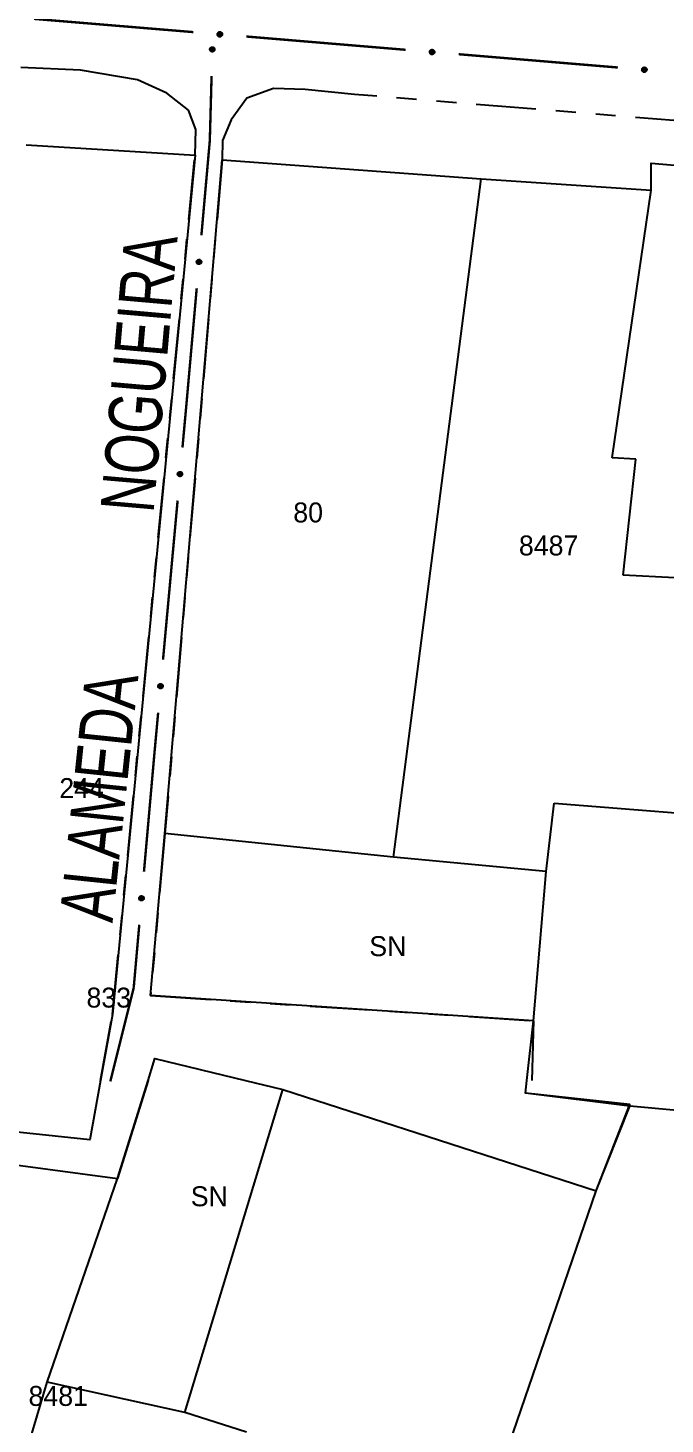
# Model space of a CAD drawing. Extents: x 205454 to 206599, y 4874260 to 4875179.
# Drawn here: x 205812.2 to 205860.1, y 4874426.3 to 4874531.2 of the extents above; entities that cross this region are included whole.
import ezdxf
from ezdxf.enums import TextEntityAlignment as Align

# ---------------------------------------------------------------- set-up
doc = ezdxf.new("R2010")
doc.units = 0
doc.header["$LTSCALE"] = 1.5
doc.header["$MEASUREMENT"] = 0
doc.linetypes.add('TRACO_25', pattern=[8, 3, -1, 1, -1, 1, -1])
for name, color, linetype in [('CD_MALHA_LOTES', 7, 'CONTINUOUS'), ('RU-QUADRA', 210, 'CONTINUOUS'), ('SV-EIXO-RUA-N-PAV', 6, 'CONTINUOUS'), ('SV-RUA-NAO-PAV', 7, 'CONTINUOUS'), ('SV-TXT-RUA-N-PAV', 7, 'CONTINUOUS'), ('Th_NmrPort', 7, 'CONTINUOUS')]:
    doc.layers.add(name, color=color, linetype=linetype)
doc.styles.add('ARIAL', font='ARIAL.SHX')

msp = doc.modelspace()

# ---------------------------------------------------------------- linework, layer by layer
at = {"layer": 'CD_MALHA_LOTES', "linetype": 'Continuous', "flags": 128}
for points in [[(205812.107895, 4874522.393148), (205824.79599, 4874521.620057)], [(205824.79599, 4874521.620057), (205818.590857, 4874457.062805)], [(205822.52873, 4874470.666367), (205826.824591, 4874521.262069)], [(205826.824591, 4874521.262069), (205846.275297, 4874519.830115)], [(205859.043552, 4874518.994808), (205859.043552, 4874521.02341), (205868.709241, 4874520.188103), (205868.470582, 4874517.920843)], [(205839.712176, 4874468.876424), (205846.275297, 4874519.830115)], [(205846.275297, 4874519.830115), (205859.043552, 4874518.994808)], [(205856.11998, 4874498.88779), (205859.043552, 4874518.994808)], [(205857.909922, 4874498.768461), (205856.11998, 4874498.88779)], [(205856.955286, 4874490.057408), (205857.909922, 4874498.768461)], [(205868.589911, 4874489.460761), (205856.955286, 4874490.057408)], [(205851.167806, 4874467.802459), (205851.764454, 4874472.933627)], [(205851.764454, 4874472.933627), (205867.515946, 4874471.680667)], [(205821.454764, 4874458.494759), (205822.52873, 4874470.666367)], [(205839.712176, 4874468.876424), (205822.52873, 4874470.666367)], [(205851.167806, 4874467.802459), (205839.712176, 4874468.876424)], [(205850.21317, 4874456.585487), (205851.167806, 4874467.802459)], [(205850.21317, 4874456.585487), (205821.454764, 4874458.494759)], [(205818.590857, 4874457.062805), (205817.698578, 4874452.102575)], [(205849.710718, 4874452.101526), (205850.21317, 4874456.585487)], [(205821.265389, 4874452.102413), (205821.780062, 4874453.765628)], [(205821.780062, 4874453.765628), (205828.588294, 4874452.102575)], [(205817.698578, 4874452.102575), (205816.89868, 4874447.655109)], [(205821.265389, 4874452.102413), (205818.979579, 4874444.741851)], [(205828.588294, 4874452.102575), (205831.39709, 4874451.415577)], [(205849.605448, 4874451.162083), (205849.710718, 4874452.101526)], [(205824.025758, 4874427.158257), (205831.39709, 4874451.415577)], [(205831.39709, 4874451.415577), (205854.927104, 4874443.805447)], [(205857.449984, 4874450.177822), (205849.605448, 4874451.162083)], [(205854.927104, 4874443.805447), (205857.449984, 4874450.177822)], [(205867.567546, 4874449.24985), (205857.449984, 4874450.177822)], [(205816.89868, 4874447.655109), (205805.973962, 4874448.799603)], [(205805.661827, 4874446.510615), (205818.979579, 4874444.741851)], [(205813.673287, 4874429.447245), (205818.979579, 4874444.741851)], [(205846.915644, 4874420.447358), (205854.927104, 4874443.805447)], [(205811.696433, 4874422.78837), (205813.673287, 4874429.447245)], [(205824.025758, 4874427.158257), (205813.673287, 4874429.447245)], [(205828.654186, 4874425.696648), (205824.025758, 4874427.158257)]]:
    msp.add_lwpolyline(points, dxfattribs=at)
at = {"layer": 'RU-QUADRA', "linetype": 'Continuous'}
for points in [[(205812.107895, 4874522.393148), (205824.79599, 4874521.620057), (205818.590857, 4874457.062805), (205817.698578, 4874452.102575), (205816.89868, 4874447.655109), (205805.973962, 4874448.799603)], [(205805.661827, 4874446.510615), (205818.979579, 4874444.741851), (205821.263791, 4874452.102575), (205821.780062, 4874453.765628), (205828.588294, 4874452.102575), (205831.39709, 4874451.415577), (205854.927104, 4874443.805447), (205857.462885, 4874450.294683), (205849.605448, 4874451.162083), (205849.710718, 4874452.101526), (205850.21317, 4874456.585487), (205821.454764, 4874458.494759), (205822.52873, 4874470.666367), (205826.824591, 4874521.262069), (205846.275297, 4874519.830115), (205859.043552, 4874518.994808), (205859.043552, 4874521.02341), (205868.709241, 4874520.188103)]]:
    msp.add_lwpolyline(points, dxfattribs=at)
at = {"layer": 'SV-EIXO-RUA-N-PAV', "const_width": 0.18}
for points in [[(205812.70232, 4874531.854053), (205824.661199, 4874530.861475)], [(205828.64741, 4874530.529637), (205840.605903, 4874529.532418)], [(205844.592068, 4874529.200011), (205856.550561, 4874528.202792)], [(205825.902515, 4874522.71603), (205826.035304, 4874527.562813)], [(205825.271072, 4874515.592563), (205825.889147, 4874522.565223)], [(205825.889147, 4874522.565223), (205825.902515, 4874522.71603)], [(205824.143793, 4874502.875443), (205824.917886, 4874511.608186)], [(205823.84867, 4874499.655926), (205824.122522, 4874502.643401)], [(205824.122522, 4874502.643401), (205824.143793, 4874502.875443)], [(205822.388127, 4874483.722728), (205823.483535, 4874495.672627)], [(205821.725549, 4874476.494606), (205822.022991, 4874479.739428)], [(205821.660302, 4874475.755908), (205821.725549, 4874476.494606)], [(205820.956418, 4874467.786934), (205821.660302, 4874475.755908)], [(205820.186667, 4874459.072262), (205820.604475, 4874463.802447)], [(205818.427945, 4874452.037372), (205820.125694, 4874458.82837)], [(205820.125694, 4874458.82837), (205820.186667, 4874459.072262)]]:
    msp.add_lwpolyline(points, dxfattribs=at)
at = {"layer": 'SV-EIXO-RUA-N-PAV'}
for points in [[(205826.520292, 4874530.81748), (205826.557179, 4874530.849596), (205826.595448, 4874530.869655), (205826.632182, 4874530.877198), (205826.666381, 4874530.8754), (205826.701161, 4874530.86962), (205826.734941, 4874530.856056), (205826.769098, 4874530.832696), (205826.801574, 4874530.79592), (205826.819546, 4874530.755367), (205826.828868, 4874530.719749), (205826.829046, 4874530.68398), (205826.822865, 4874530.650287), (205826.807615, 4874530.615665), (205826.783605, 4874530.581281), (205826.745835, 4874530.54952), (205826.708182, 4874530.530112), (205826.672459, 4874530.523748), (205826.636499, 4874530.523797), (205826.601062, 4874530.530124), (205826.56798, 4874530.54363), (205826.533405, 4874530.567867), (205826.50255, 4874530.605561), (205826.482764, 4874530.642895), (205826.475901, 4874530.678518), (205826.476746, 4874530.71392), (205826.482119, 4874530.748875), (205826.49434, 4874530.783399), (205826.520292, 4874530.81748)], [(205825.976104, 4874529.421451), (205825.94198, 4874529.456489), (205825.919818, 4874529.49358), (205825.910237, 4874529.529836), (205825.910125, 4874529.564081), (205825.913956, 4874529.59913), (205825.925615, 4874529.633613), (205825.947033, 4874529.66902), (205825.98194, 4874529.703497), (205826.021428, 4874529.723703), (205826.056471, 4874529.734998), (205826.092174, 4874529.737171), (205826.126159, 4874529.732878), (205826.161578, 4874529.719583), (205826.197247, 4874529.697528), (205826.231066, 4874529.661588), (205826.252544, 4874529.625076), (205826.26089, 4874529.589765), (205826.262847, 4874529.553858), (205826.258507, 4874529.518123), (205826.246867, 4874529.484339), (205826.224597, 4874529.448466), (205826.188682, 4874529.415557), (205826.15251, 4874529.393719), (205826.117325, 4874529.38488), (205826.081931, 4874529.383749), (205826.046731, 4874529.387164), (205826.011579, 4874529.39744), (205825.976104, 4874529.421451)], [(205842.46495, 4874529.487854), (205842.501836, 4874529.51997), (205842.540105, 4874529.540029), (205842.576839, 4874529.547573), (205842.611038, 4874529.545774), (205842.645818, 4874529.539994), (205842.679598, 4874529.52643), (205842.713755, 4874529.503071), (205842.746231, 4874529.466295), (205842.764203, 4874529.425741), (205842.773525, 4874529.390123), (205842.773704, 4874529.354355), (205842.767522, 4874529.320662), (205842.752272, 4874529.286039), (205842.728262, 4874529.251656), (205842.690492, 4874529.219895), (205842.652839, 4874529.200486), (205842.617116, 4874529.194123), (205842.581156, 4874529.194172), (205842.545719, 4874529.200498), (205842.512637, 4874529.214004), (205842.478062, 4874529.238241), (205842.447208, 4874529.275936), (205842.427422, 4874529.313269), (205842.420558, 4874529.348893), (205842.421403, 4874529.384295), (205842.426776, 4874529.419249), (205842.438998, 4874529.453773), (205842.46495, 4874529.487854)], [(205858.409607, 4874528.158229), (205858.446493, 4874528.190345), (205858.484763, 4874528.210404), (205858.521497, 4874528.217947), (205858.555696, 4874528.216149), (205858.590476, 4874528.210369), (205858.624255, 4874528.196805), (205858.658412, 4874528.173445), (205858.690888, 4874528.136669), (205858.70886, 4874528.096116), (205858.718183, 4874528.060498), (205858.718361, 4874528.024729), (205858.71218, 4874527.991036), (205858.69693, 4874527.956414), (205858.672919, 4874527.92203), (205858.635149, 4874527.890269), (205858.597496, 4874527.870861), (205858.561774, 4874527.864498), (205858.525813, 4874527.864546), (205858.490377, 4874527.870873), (205858.457295, 4874527.884379), (205858.422719, 4874527.908616), (205858.391865, 4874527.94631), (205858.372079, 4874527.983644), (205858.365216, 4874528.019267), (205858.36606, 4874528.054669), (205858.371434, 4874528.089624), (205858.383655, 4874528.124148), (205858.409607, 4874528.158229)], [(205824.972142, 4874513.466975), (205824.940219, 4874513.504029), (205824.92036, 4874513.542402), (205824.913008, 4874513.579175), (205824.914985, 4874513.613364), (205824.920946, 4874513.648113), (205824.934686, 4874513.681822), (205824.958223, 4874513.715856), (205824.995168, 4874513.74814), (205825.035815, 4874513.765901), (205825.071481, 4874513.775037), (205825.10725, 4874513.775029), (205825.14091, 4874513.768672), (205825.175453, 4874513.753242), (205825.209711, 4874513.729052), (205825.241274, 4874513.691117), (205825.260486, 4874513.653363), (205825.266663, 4874513.617608), (205825.266427, 4874513.581649), (205825.259915, 4874513.546245), (205825.246237, 4874513.513234), (205825.22182, 4874513.478786), (205825.183965, 4874513.448128), (205825.146529, 4874513.428537), (205825.110871, 4874513.42186), (205825.075473, 4874513.422889), (205825.040547, 4874513.428445), (205825.006088, 4874513.440846), (205824.972142, 4874513.466975)], [(205823.543366, 4874497.531244), (205823.511554, 4874497.568393), (205823.49181, 4874497.606826), (205823.484569, 4874497.643621), (205823.486648, 4874497.677804), (205823.492713, 4874497.712535), (205823.506554, 4874497.746202), (205823.530193, 4874497.780166), (205823.567235, 4874497.812339), (205823.607935, 4874497.829977), (205823.643628, 4874497.839007), (205823.679397, 4874497.838891), (205823.713038, 4874497.832434), (205823.747534, 4874497.8169), (205823.781719, 4874497.792608), (205823.813169, 4874497.754578), (205823.832267, 4874497.716767), (205823.838337, 4874497.680993), (205823.837993, 4874497.645035), (205823.831376, 4874497.609651), (205823.817598, 4874497.576681), (205823.793078, 4874497.542306), (205823.755132, 4874497.511762), (205823.717637, 4874497.492284), (205823.681958, 4874497.485713), (205823.646564, 4874497.486849), (205823.611655, 4874497.492509), (205823.577233, 4874497.505013), (205823.543366, 4874497.531244)], [(205822.082823, 4874481.598046), (205822.051011, 4874481.635195), (205822.031267, 4874481.673628), (205822.024025, 4874481.710422), (205822.026104, 4874481.744605), (205822.03217, 4874481.779337), (205822.046011, 4874481.813004), (205822.06965, 4874481.846968), (205822.106692, 4874481.879141), (205822.147392, 4874481.896779), (205822.183085, 4874481.905808), (205822.218854, 4874481.905693), (205822.252495, 4874481.899235), (205822.286991, 4874481.883701), (205822.321176, 4874481.859409), (205822.352626, 4874481.82138), (205822.371724, 4874481.783568), (205822.377794, 4874481.747795), (205822.37745, 4874481.711836), (205822.370832, 4874481.676453), (205822.357055, 4874481.643483), (205822.332535, 4874481.609107), (205822.294588, 4874481.578564), (205822.257094, 4874481.559085), (205822.221415, 4874481.552515), (205822.186021, 4874481.55365), (205822.151112, 4874481.55931), (205822.11669, 4874481.571815), (205822.082823, 4874481.598046)], [(205820.658151, 4874465.661253), (205820.626217, 4874465.698296), (205820.606345, 4874465.736664), (205820.598982, 4874465.773434), (205820.600948, 4874465.807624), (205820.606898, 4874465.842375), (205820.620628, 4874465.876088), (205820.644154, 4874465.91013), (205820.681089, 4874465.942425), (205820.721731, 4874465.960198), (205820.757394, 4874465.969346), (205820.793163, 4874465.969349), (205820.826825, 4874465.963002), (205820.861372, 4874465.947583), (205820.895638, 4874465.923404), (205820.927213, 4874465.885479), (205820.946437, 4874465.847731), (205820.952625, 4874465.811978), (205820.9524, 4874465.776019), (205820.9459, 4874465.740613), (205820.932232, 4874465.707598), (205820.907825, 4874465.673141), (205820.86998, 4874465.642472), (205820.83255, 4874465.62287), (205820.796893, 4874465.616181), (205820.761496, 4874465.617199), (205820.726568, 4874465.622744), (205820.692105, 4874465.635134), (205820.658151, 4874465.661253)]]:
    msp.add_lwpolyline(points, close=True, dxfattribs=at)
for points in [[(205826.482119, 4874530.748875), (205826.819546, 4874530.755367)], [(205826.492932, 4874530.765603), (205826.806028, 4874530.776464)], [(205826.49434, 4874530.783399), (205826.801574, 4874530.79592)], [(205826.508005, 4874530.798577), (205826.781667, 4874530.812726)], [(205826.520292, 4874530.81748), (205826.769098, 4874530.832696)], [(205826.541096, 4874530.834157), (205826.744614, 4874530.844571)], [(205826.557179, 4874530.849596), (205826.734941, 4874530.856056)], [(205826.578945, 4874530.861124), (205826.709147, 4874530.86259)], [(205826.595448, 4874530.869655), (205826.701161, 4874530.86962)], [(205826.029426, 4874529.397027), (205826.001118, 4874529.70903)], [(205826.046731, 4874529.387164), (205826.021428, 4874529.723703)], [(205826.063339, 4874529.389272), (205826.037031, 4874529.724426)], [(205826.081931, 4874529.383749), (205826.056471, 4874529.734998)], [(205826.10013, 4874529.386899), (205826.076886, 4874529.734255)], [(205826.117325, 4874529.38488), (205826.092174, 4874529.737171)], [(205826.135781, 4874529.392748), (205826.109585, 4874529.731994)], [(205826.15251, 4874529.393719), (205826.126159, 4874529.732878)], [(205826.171657, 4874529.40678), (205826.144788, 4874529.721474)], [(205826.188682, 4874529.415557), (205826.161578, 4874529.719583)], [(205826.475901, 4874530.678518), (205826.829046, 4874530.68398)], [(205826.476746, 4874530.71392), (205826.828868, 4874530.719749)], [(205826.478876, 4874530.695573), (205826.826988, 4874530.699407)], [(205826.482727, 4874530.659651), (205826.822907, 4874530.666885)], [(205826.482764, 4874530.642895), (205826.822865, 4874530.650287)], [(205826.483298, 4874530.732175), (205826.819398, 4874530.739748)], [(205826.494737, 4874530.623049), (205826.81044, 4874530.632324)], [(205826.50255, 4874530.605561), (205826.807615, 4874530.615665)], [(205826.521931, 4874530.587919), (205826.792534, 4874530.598216)], [(205826.533405, 4874530.567867), (205826.783605, 4874530.581281)], [(205826.556378, 4874530.557662), (205826.75695, 4874530.565583)], [(205826.56798, 4874530.54363), (205826.745835, 4874530.54952)], [(205826.588899, 4874530.537149), (205826.720574, 4874530.539862)], [(205826.601062, 4874530.530124), (205826.708182, 4874530.530112)], [(205825.919818, 4874529.49358), (205825.913956, 4874529.59913)], [(205825.929255, 4874529.477578), (205825.920529, 4874529.607495)], [(205825.94198, 4874529.456489), (205825.925615, 4874529.633613)], [(205825.958292, 4874529.441291), (205825.936542, 4874529.643912)], [(205825.976104, 4874529.421451), (205825.947033, 4874529.66902)], [(205825.995662, 4874529.410237), (205825.96627, 4874529.682684)], [(205826.011579, 4874529.39744), (205825.98194, 4874529.703497)], [(205826.205215, 4874529.435891), (205826.179841, 4874529.705498)], [(205826.224597, 4874529.448466), (205826.197247, 4874529.697528)], [(205826.233504, 4874529.471972), (205826.214408, 4874529.671791)], [(205826.246867, 4874529.484339), (205826.231066, 4874529.661588)], [(205826.252171, 4874529.505587), (205826.242118, 4874529.636906)], [(205826.258507, 4874529.518123), (205826.252544, 4874529.625076)], [(205842.420558, 4874529.348893), (205842.773704, 4874529.354355)], [(205842.421403, 4874529.384295), (205842.773525, 4874529.390123)], [(205842.423534, 4874529.365948), (205842.771645, 4874529.369781)], [(205842.426776, 4874529.419249), (205842.764203, 4874529.425741)], [(205842.427385, 4874529.330026), (205842.767564, 4874529.337259)], [(205842.427422, 4874529.313269), (205842.767522, 4874529.320662)], [(205842.427955, 4874529.402549), (205842.764055, 4874529.410122)], [(205842.437589, 4874529.435977), (205842.750686, 4874529.446838)], [(205842.438998, 4874529.453773), (205842.746231, 4874529.466295)], [(205842.439394, 4874529.293424), (205842.755097, 4874529.302698)], [(205842.447208, 4874529.275936), (205842.752272, 4874529.286039)], [(205842.452662, 4874529.468952), (205842.726324, 4874529.483101)], [(205842.46495, 4874529.487854), (205842.713755, 4874529.503071)], [(205842.466588, 4874529.258294), (205842.737191, 4874529.268591)], [(205842.478062, 4874529.238241), (205842.728262, 4874529.251656)], [(205842.485753, 4874529.504532), (205842.689271, 4874529.514945)], [(205842.501035, 4874529.228036), (205842.701607, 4874529.235957)], [(205842.501836, 4874529.51997), (205842.679598, 4874529.52643)], [(205842.512637, 4874529.214004), (205842.690492, 4874529.219895)], [(205842.523602, 4874529.531499), (205842.653804, 4874529.532965)], [(205842.533556, 4874529.207524), (205842.665231, 4874529.210236)], [(205842.540105, 4874529.540029), (205842.645818, 4874529.539994)], [(205842.545719, 4874529.200498), (205842.652839, 4874529.200486)], [(205858.365216, 4874528.019267), (205858.718361, 4874528.024729)], [(205858.36606, 4874528.054669), (205858.718183, 4874528.060498)], [(205858.368191, 4874528.036322), (205858.716302, 4874528.040156)], [(205858.371434, 4874528.089624), (205858.70886, 4874528.096116)], [(205858.372042, 4874528.000401), (205858.712221, 4874528.007634)], [(205858.372079, 4874527.983644), (205858.71218, 4874527.991036)], [(205858.372612, 4874528.072924), (205858.708712, 4874528.080497)], [(205858.382246, 4874528.106352), (205858.695343, 4874528.117213)], [(205858.383655, 4874528.124148), (205858.690888, 4874528.136669)], [(205858.384051, 4874527.963798), (205858.699754, 4874527.973073)], [(205858.391865, 4874527.94631), (205858.69693, 4874527.956414)], [(205858.397319, 4874528.139326), (205858.670982, 4874528.153476)], [(205858.409607, 4874528.158229), (205858.658412, 4874528.173445)], [(205858.411246, 4874527.928668), (205858.681848, 4874527.938965)], [(205858.422719, 4874527.908616), (205858.672919, 4874527.92203)], [(205858.43041, 4874528.174906), (205858.633929, 4874528.18532)], [(205858.445692, 4874527.898411), (205858.646265, 4874527.906332)], [(205858.446493, 4874528.190345), (205858.624255, 4874528.196805)], [(205858.457295, 4874527.884379), (205858.635149, 4874527.890269)], [(205858.46826, 4874528.201873), (205858.598461, 4874528.203339)], [(205858.478213, 4874527.877898), (205858.609888, 4874527.880611)], [(205858.484763, 4874528.210404), (205858.590476, 4874528.210369)], [(205858.490377, 4874527.870873), (205858.597496, 4874527.870861)], [(205824.92036, 4874513.542402), (205824.920946, 4874513.648113)], [(205824.928804, 4874513.525855), (205824.928017, 4874513.656062)], [(205824.940219, 4874513.504029), (205824.934686, 4874513.681822)], [(205824.955574, 4874513.487865), (205824.946221, 4874513.691435)], [(205824.972142, 4874513.466975), (205824.958223, 4874513.715856)], [(205824.99098, 4874513.454589), (205824.978258, 4874513.728322)], [(205825.006088, 4874513.440846), (205824.995168, 4874513.74814)], [(205825.023876, 4874513.439344), (205825.014648, 4874513.752493)], [(205825.040547, 4874513.428445), (205825.035815, 4874513.765901)], [(205825.057253, 4874513.429536), (205825.051433, 4874513.765671)], [(205825.075473, 4874513.422889), (205825.071481, 4874513.775037)], [(205825.093831, 4874513.424924), (205825.091813, 4874513.773051)], [(205825.110871, 4874513.42186), (205825.10725, 4874513.775029)], [(205825.129773, 4874513.428588), (205825.124313, 4874513.7688)], [(205825.146529, 4874513.428537), (205825.14091, 4874513.768672)], [(205825.166437, 4874513.440406), (205825.158809, 4874513.756153)], [(205825.183965, 4874513.448128), (205825.175453, 4874513.753242)], [(205825.201708, 4874513.467417), (205825.192822, 4874513.738069)], [(205825.22182, 4874513.478786), (205825.209711, 4874513.729052)], [(205825.232145, 4874513.501705), (205825.22527, 4874513.702316)], [(205825.246237, 4874513.513234), (205825.241274, 4874513.691117)], [(205825.252827, 4874513.534119), (205825.250801, 4874513.665806)], [(205825.259915, 4874513.546245), (205825.260486, 4874513.653363)], [(205823.49181, 4874497.606826), (205823.492713, 4874497.712535)], [(205823.500204, 4874497.590254), (205823.499808, 4874497.720463)], [(205823.511554, 4874497.568393), (205823.506554, 4874497.746202)], [(205823.52686, 4874497.552184), (205823.518118, 4874497.755781)], [(205823.543366, 4874497.531244), (205823.530193, 4874497.780166)], [(205823.562167, 4874497.518802), (205823.550266, 4874497.792571)], [(205823.577233, 4874497.505013), (205823.567235, 4874497.812339)], [(205823.595016, 4874497.503459), (205823.586728, 4874497.816634)], [(205823.611655, 4874497.492509), (205823.607935, 4874497.829977)], [(205823.628364, 4874497.49355), (205823.623552, 4874497.829701)], [(205823.646564, 4874497.486849), (205823.643628, 4874497.839007)], [(205823.664928, 4874497.488829), (205823.663954, 4874497.83696)], [(205823.681958, 4874497.485713), (205823.679397, 4874497.838891)], [(205823.70088, 4874497.492384), (205823.696441, 4874497.832611)], [(205823.717637, 4874497.492284), (205823.713038, 4874497.832434)], [(205823.73758, 4874497.504093), (205823.730899, 4874497.819861)], [(205823.755132, 4874497.511762), (205823.747534, 4874497.8169)], [(205823.772932, 4874497.530997), (205823.764858, 4874497.801675)], [(205823.793078, 4874497.542306), (205823.781719, 4874497.792608)], [(205823.803472, 4874497.565195), (205823.797198, 4874497.765825)], [(205823.817598, 4874497.576681), (205823.813169, 4874497.754578)], [(205823.82425, 4874497.597546), (205823.82262, 4874497.729239)], [(205823.831376, 4874497.609651), (205823.832267, 4874497.716767)], [(205822.031267, 4874481.673628), (205822.03217, 4874481.779337)], [(205822.039661, 4874481.657055), (205822.039265, 4874481.787264)], [(205822.051011, 4874481.635195), (205822.046011, 4874481.813004)], [(205822.066317, 4874481.618985), (205822.057575, 4874481.822583)], [(205822.082823, 4874481.598046), (205822.06965, 4874481.846968)], [(205822.101624, 4874481.585603), (205822.089723, 4874481.859373)], [(205822.11669, 4874481.571815), (205822.106692, 4874481.879141)], [(205822.134473, 4874481.57026), (205822.126184, 4874481.883435)], [(205822.151112, 4874481.55931), (205822.147392, 4874481.896779)], [(205822.167821, 4874481.560352), (205822.163009, 4874481.896503)], [(205822.186021, 4874481.55365), (205822.183085, 4874481.905808)], [(205822.204385, 4874481.55563), (205822.203411, 4874481.903761)], [(205822.221415, 4874481.552515), (205822.218854, 4874481.905693)], [(205822.240337, 4874481.559186), (205822.235898, 4874481.899413)], [(205822.257094, 4874481.559085), (205822.252495, 4874481.899235)], [(205822.277037, 4874481.570894), (205822.270356, 4874481.886663)], [(205822.294588, 4874481.578564), (205822.286991, 4874481.883701)], [(205822.312389, 4874481.597799), (205822.304315, 4874481.868477)], [(205822.332535, 4874481.609107), (205822.321176, 4874481.859409)], [(205822.342928, 4874481.631996), (205822.336655, 4874481.832627)], [(205822.357055, 4874481.643483), (205822.352626, 4874481.82138)], [(205822.363707, 4874481.664347), (205822.362077, 4874481.79604)], [(205822.370832, 4874481.676453), (205822.371724, 4874481.783568)], [(205820.606345, 4874465.736664), (205820.606898, 4874465.842375)], [(205820.614794, 4874465.720119), (205820.613967, 4874465.850326)], [(205820.626217, 4874465.698296), (205820.620628, 4874465.876088)], [(205820.641576, 4874465.682138), (205820.63216, 4874465.885705)], [(205820.658151, 4874465.661253), (205820.644154, 4874465.91013)], [(205820.676993, 4874465.648873), (205820.664186, 4874465.922601)], [(205820.692105, 4874465.635134), (205820.681089, 4874465.942425)], [(205820.709893, 4874465.633638), (205820.700567, 4874465.946785)], [(205820.726568, 4874465.622744), (205820.721731, 4874465.960198)], [(205820.743274, 4874465.623841), (205820.737348, 4874465.959974)], [(205820.761496, 4874465.617199), (205820.757394, 4874465.969346)], [(205820.779853, 4874465.61924), (205820.777726, 4874465.967366)], [(205820.796893, 4874465.616181), (205820.793163, 4874465.969349)], [(205820.815793, 4874465.622915), (205820.810228, 4874465.963125)], [(205820.83255, 4874465.62287), (205820.826825, 4874465.963002)], [(205820.852454, 4874465.634745), (205820.844727, 4874465.950489)], [(205820.86998, 4874465.642472), (205820.861372, 4874465.947583)], [(205820.887717, 4874465.661766), (205820.878747, 4874465.932416)], [(205820.907825, 4874465.673141), (205820.895638, 4874465.923404)], [(205820.918143, 4874465.696064), (205820.911205, 4874465.896673)], [(205820.932232, 4874465.707598), (205820.927213, 4874465.885479)], [(205820.938814, 4874465.728484), (205820.936748, 4874465.860171)], [(205820.9459, 4874465.740613), (205820.946437, 4874465.847731)]]:
    msp.add_lwpolyline(points, dxfattribs=at)
at = {"layer": 'SV-RUA-NAO-PAV', "linetype": 'TRACO_25'}
for points in [[(205817.698578, 4874452.102575, 6.953317), (205818.590857, 4874457.062805, 6.953317), (205824.79599, 4874521.620057, 6.953317), (205824.856283, 4874523.535379, 6.953317), (205824.309229, 4874524.99419, 6.953317), (205822.668066, 4874526.270651, 6.953317), (205820.479849, 4874527.273583, 6.953317), (205816.19459, 4874528.002989, 6.953317), (205811.506711, 4874528.215432, 7.113143), (205803.951996, 4874528.821863, 7.508904)], [(205867.515946, 4874471.680667, 7.105532), (205868.589911, 4874489.460761, 7.105532), (205870.737842, 4874517.801514, 7.105532), (205870.580906, 4874519.933938, 7.105532), (205869.122095, 4874522.304507, 7.105532), (205865.475066, 4874523.580967, 7.105532), (205862.362202, 4874524.084285, 7.090311), (205836.759402, 4874526.180947, 6.953317), (205833.062098, 4874526.544178, 6.953317), (205830.691529, 4874526.635353, 6.953317), (205828.685663, 4874525.905948, 6.953317), (205827.500379, 4874524.264785, 6.953317), (205826.862149, 4874522.714797, 6.953317), (205826.824591, 4874521.262069, 6.953317), (205822.52873, 4874470.666367, 6.953317), (205821.454764, 4874458.494759, 6.953317), (205850.21317, 4874456.585487, 6.953317), (205850.093828, 4874452.101518, 6.953317)]]:
    msp.add_polyline3d(points, dxfattribs=at)

# ---------------------------------------------------------------- texts
at = {"layer": 'SV-TXT-RUA-N-PAV', "style": 'ARIAL', "width": 0.7}
for s, rotation, p in [('NOGUEIRA', 85, (205821.670589, 4874494.686391)), ('ALAMEDA', 84, (205818.592825, 4874463.908749))]:
    msp.add_text(s, height=4, rotation=rotation, dxfattribs=at).set_placement(p)
at = {"layer": 'Th_NmrPort', "color": 1}
for s, p in [('80', (205832.172952, 4874494.777294)), ('8487', (205849.120199, 4874492.297209)), ('244', (205814.600182, 4874474.070168)), ('SN', (205837.883151, 4874462.195926)), ('833', (205816.64063, 4874458.332017)), ('SN', (205824.470775, 4874443.407165)), ('8481', (205812.286042, 4874428.408551))]:
    msp.add_text(s, height=1.5, dxfattribs=at).set_placement(p, align=Align.MIDDLE_LEFT)

doc.saveas('drawing.dxf')
